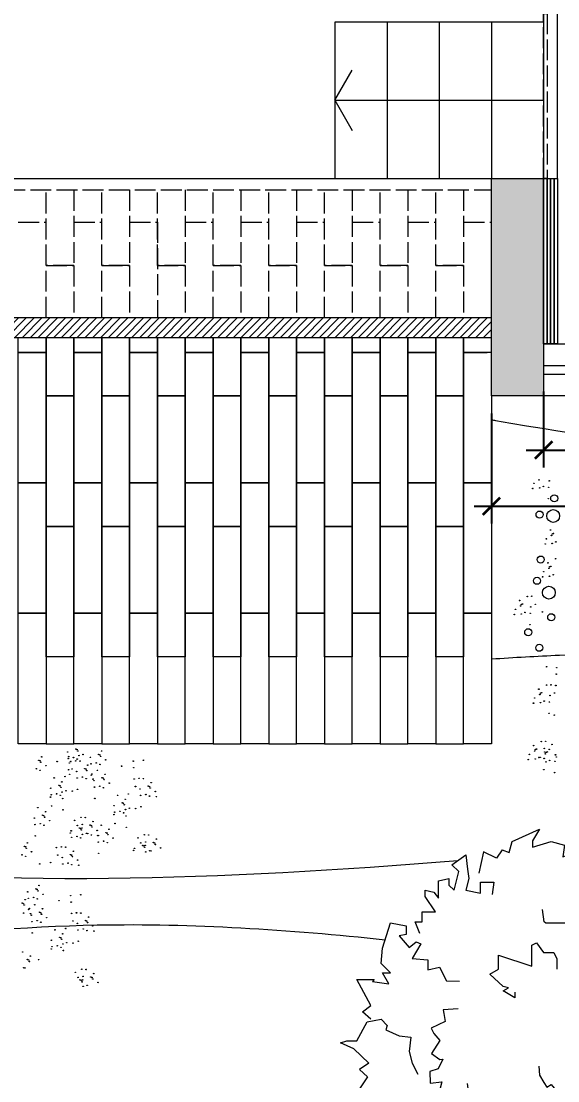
# Model space of a CAD drawing. Header units: millimetres. Extents: x 19901 to 59163, y 13732 to 30178.
# Drawn here: x 38819 to 39128, y 27366 to 27975 of the extents above; entities that cross this region are included whole.
import ezdxf

# ---------------------------------------------------------------- set-up
doc = ezdxf.new("R2010")
doc.units = ezdxf.units.MM
doc.linetypes.add('ACAD_ISO02W100', pattern=[15, 12, -3])
doc.layers.get('0').update_dxf_attribs({"lineweight": 18})
for name, color, linetype, lineweight in [('CAMPITURA', 9, 'Continuous', 13), ('Curve di livello', 6, 'Continuous', 9), ('Pavimentazione esterna', 51, 'Continuous', 15), ('PROIEZIONI', 145, 'Continuous', 13), ('QUOTE', 252, 'Continuous', 13), ('Scale', 5, 'Continuous', 18), ('Vegetazione', 53, 'Continuous', 9), ('Verde', 86, 'Continuous', 5), ('Vetro', 150, 'Continuous', 15), ('Wall', 255, 'Continuous', 20)]:
    doc.layers.add(name, color=color, linetype=linetype, lineweight=lineweight)
doc.styles.get("Standard").update_dxf_attribs({"font": 'arial.ttf'})
doc.dimstyles.new('1-1', dxfattribs={"dimtxt": 15, "dimasz": 10, "dimexe": 10, "dimexo": 10, "dimgap": 5, "dimtad": 1, "dimdec": 0, "dimtxsty": 'Standard', "dimblk": 'ARCHTICK', "dimcen": 2.5, "dimdle": 10, "dimadec": 0, "dimazin": 0, "dimtfac": 1, "dimtdec": 0, "dimtmove": 0, "dimatfit": 3, "dimldrblk": 'ARCHTICK', "dimfxl": 1, "dimarcsym": 0})

# ---------------------------------------------------------------- blocks, each defined once
blk = doc.blocks.new('_ArchTick')
at = {"color": 0, "linetype": 'ByBlock', "const_width": 0.15}
blk.add_lwpolyline([(-0.5, -0.5), (0.5, 0.5)], dxfattribs=at)
blk = doc.blocks.new('*D104')
at = {"layer": 'Defpoints', "color": 0, "transparency": 16777216}
for p in [(39089.37, 27759.51), (39439.37, 27759.51), (39439.37, 27696.1)]:
    blk.add_point(p, dxfattribs=at)
at = {"layer": 'QUOTE', "color": 0, "lineweight": -2, "transparency": 16777216}
for p, q in [((39089.37, 27749.51), (39089.37, 27686.1)), ((39439.37, 27749.51), (39439.37, 27686.1)), ((39079.37, 27696.1), (39449.37, 27696.1))]:
    blk.add_line(p, q, dxfattribs=at)
at = {"layer": 'QUOTE', "color": 0, "lineweight": -2, "transparency": 16777216, "xscale": 10, "yscale": 10, "zscale": 10, "rotation": 180}
blk.add_blockref('_ArchTick', (39089.37, 27696.1), dxfattribs=at)
at = {"layer": 'QUOTE', "color": 0, "lineweight": -2, "transparency": 16777216, "xscale": 10, "yscale": 10, "zscale": 10}
blk.add_blockref('_ArchTick', (39439.37, 27696.1), dxfattribs=at)
at = {"layer": 'QUOTE', "color": 0, "transparency": 16777216, "insert": (39264.37, 27708.76), "char_height": 15, "attachment_point": 5}
blk.add_mtext('350', dxfattribs=at)
blk = doc.blocks.new('*D105')
at = {"layer": 'Defpoints', "color": 0, "transparency": 16777216}
for p in [(39119.37, 27772.01), (39409.37, 27772.01), (39409.37, 27728.43)]:
    blk.add_point(p, dxfattribs=at)
at = {"layer": 'QUOTE', "color": 0, "lineweight": -2, "transparency": 16777216}
for p, q in [((39119.37, 27762.01), (39119.37, 27718.43)), ((39409.37, 27762.01), (39409.37, 27718.43)), ((39109.37, 27728.43), (39419.37, 27728.43))]:
    blk.add_line(p, q, dxfattribs=at)
at = {"layer": 'QUOTE', "color": 0, "lineweight": -2, "transparency": 16777216, "xscale": 10, "yscale": 10, "zscale": 10, "rotation": 180}
blk.add_blockref('_ArchTick', (39119.37, 27728.43), dxfattribs=at)
at = {"layer": 'QUOTE', "color": 0, "lineweight": -2, "transparency": 16777216, "xscale": 10, "yscale": 10, "zscale": 10}
blk.add_blockref('_ArchTick', (39409.37, 27728.43), dxfattribs=at)
at = {"layer": 'QUOTE', "color": 0, "transparency": 16777216, "insert": (39264.37, 27741.09), "char_height": 15, "attachment_point": 5}
blk.add_mtext('290', dxfattribs=at)

msp = doc.modelspace()

# ---------------------------------------------------------------- hatches: boundary and pattern name
at = {"layer": 'CAMPITURA'}
h = msp.add_hatch(color=256, dxfattribs=at)
h.dxf.hatch_style = 1
h.paths.add_polyline_path([(38689.37, 27789.51), (38669.37, 27789.51), (38669.37, 27759.51), (38719.37, 27759.51), (38719.37, 27884.51), (38689.37, 27884.51)])
h.paths.add_polyline_path([(39089.37, 27759.51), (39119.37, 27759.51), (39119.37, 27789.51), (39119.37, 27884.51), (39089.37, 27884.51)])
h.paths.add_polyline_path([(39409.37, 27789.51), (39409.37, 27759.51), (39439.37, 27759.51), (39439.37, 27927.01), (39409.37, 27927.01)])
at = {"layer": 'Vetro'}
h = msp.add_hatch(dxfattribs=at)
h.set_pattern_fill('ANSI31', color=256)
h.set_pattern_definition([(45, (14332.85, 10916.946), (-2.24506403, 2.24506403), [])])
h.paths.add_polyline_path([(39089.37, 27804.53), (38719.37, 27804.53), (38719.37, 27793.02), (39089.37, 27793.02)])

# ---------------------------------------------------------------- linework, layer by layer
at = {"layer": 'Curve di livello'}
for points, knots in [([(39089.37, 27745.81), (39090.13, 27745.67), (39281.54, 27712.15), (39478.64, 27705.51), (39665.82, 27745.41)], [1440.619799, 1440.619799, 1440.619799, 1440.619799, 1442.919983, 2017.077223, 2017.077223, 2017.077223, 2017.077223]), ([(39089.37, 27608.29), (39102.4, 27609.15), (39296.93, 27620.39), (39490.46, 27600.65), (39665.78, 27560.37), (39665.78, 27560.37), (39665.78, 27560.37), (39665.78, 27560.37), (39665.79, 27560.37), (39665.81, 27560.36), (39665.82, 27560.36)], [1437.518464, 1437.518464, 1437.518464, 1437.518464, 1476.268274, 2015.917714, 2015.917714, 2015.917714, 2015.918177, 2015.918177, 2015.918177, 2015.958032, 2015.958032, 2015.958032, 2015.958032]), ([(38609.37, 27501.73), (38629.54, 27498.25), (38781.68, 27474.96), (38935.86, 27481.62), (39070.04, 27492.37)], [952.435008, 952.435008, 952.435008, 952.435008, 1013.900228, 1415.386093, 1415.386093, 1415.386093, 1415.386093]), ([(38609.37, 27432.23), (38692.89, 27440.21), (38831.26, 27462.21), (38972.96, 27452.64), (39028.36, 27446.85)], [948.136507, 948.136507, 948.136507, 948.136507, 1199.951019, 1361.27382, 1361.27382, 1361.27382, 1361.27382])]:
    msp.add_open_spline(points, degree=3, knots=knots, dxfattribs=at)
at = {"layer": 'Pavimentazione esterna', "linetype": 'ACAD_ISO02W100'}
for p, q in [((38833.37, 27834.51), (38833.37, 27877.99)), ((38849.37, 27877.99), (38849.37, 27834.51)), ((38865.37, 27834.51), (38865.37, 27877.99)), ((38881.37, 27877.99), (38881.37, 27834.51)), ((38897.37, 27834.51), (38897.37, 27877.99)), ((38913.37, 27877.99), (38913.37, 27834.51)), ((38929.37, 27834.51), (38929.37, 27877.99)), ((38945.37, 27877.99), (38945.37, 27834.51)), ((38961.37, 27834.51), (38961.37, 27877.99)), ((38977.37, 27877.99), (38977.37, 27834.51)), ((38993.37, 27834.51), (38993.37, 27877.99)), ((39009.37, 27877.99), (39009.37, 27834.51)), ((39025.37, 27834.51), (39025.37, 27877.99)), ((39041.37, 27877.99), (39041.37, 27834.51)), ((39057.37, 27834.51), (39057.37, 27877.99)), ((39073.37, 27877.99), (39073.37, 27834.51)), ((38817.37, 27859.51), (38833.37, 27859.51)), ((38849.37, 27859.51), (38865.37, 27859.51)), ((38881.37, 27859.51), (38897.37, 27859.51)), ((38897.37, 27859.51), (38897.37, 27804.53)), ((38913.37, 27859.51), (38929.37, 27859.51)), ((38945.37, 27859.51), (38961.37, 27859.51)), ((38977.37, 27859.51), (38993.37, 27859.51)), ((39009.37, 27859.51), (39025.37, 27859.51)), ((39041.37, 27859.51), (39057.37, 27859.51)), ((39073.37, 27859.51), (39089.37, 27859.51)), ((38833.37, 27834.51), (38849.37, 27834.51)), ((38833.37, 27804.53), (38833.37, 27834.51)), ((38849.37, 27834.51), (38833.37, 27834.51)), ((38849.37, 27834.51), (38849.37, 27804.53)), ((38865.37, 27834.51), (38881.37, 27834.51)), ((38865.37, 27804.53), (38865.37, 27834.51)), ((38881.37, 27834.51), (38865.37, 27834.51)), ((38881.37, 27834.51), (38881.37, 27804.53)), ((38897.37, 27834.51), (38913.37, 27834.51)), ((38913.37, 27834.51), (38897.37, 27834.51)), ((38913.37, 27834.51), (38913.37, 27804.53)), ((38929.37, 27834.51), (38945.37, 27834.51)), ((38929.37, 27804.53), (38929.37, 27834.51)), ((38945.37, 27834.51), (38929.37, 27834.51)), ((38945.37, 27834.51), (38945.37, 27804.53)), ((38961.37, 27834.51), (38977.37, 27834.51)), ((38961.37, 27804.53), (38961.37, 27834.51)), ((38977.37, 27834.51), (38961.37, 27834.51)), ((38977.37, 27834.51), (38977.37, 27804.53)), ((38993.37, 27834.51), (39009.37, 27834.51)), ((38993.37, 27804.53), (38993.37, 27834.51)), ((39009.37, 27834.51), (38993.37, 27834.51)), ((39009.37, 27834.51), (39009.37, 27804.53)), ((39025.37, 27834.51), (39041.37, 27834.51)), ((39025.37, 27804.53), (39025.37, 27834.51)), ((39041.37, 27834.51), (39025.37, 27834.51)), ((39041.37, 27834.51), (39041.37, 27804.53)), ((39057.37, 27834.51), (39073.37, 27834.51)), ((39057.37, 27804.53), (39057.37, 27834.51)), ((39073.37, 27834.51), (39057.37, 27834.51)), ((39073.37, 27834.51), (39073.37, 27804.53))]:
    msp.add_line(p, q, dxfattribs=at)
at = {"layer": 'Pavimentazione esterna'}
for p, q in [((38833.37, 27559.51), (38849.37, 27559.51)), ((38865.37, 27559.51), (38881.37, 27559.51)), ((38897.37, 27559.51), (38913.37, 27559.51)), ((38929.37, 27559.51), (38945.37, 27559.51)), ((38961.37, 27559.51), (38977.37, 27559.51)), ((38993.37, 27559.51), (39009.37, 27559.51)), ((39025.37, 27559.51), (39041.37, 27559.51)), ((39057.37, 27559.51), (39073.37, 27559.51))]:
    msp.add_line(p, q, dxfattribs=at)
for points in [[(38833.37, 27793.02), (38833.37, 27784.51), (38817.37, 27784.51), (38817.37, 27793.02)], [(38849.37, 27793.02), (38849.37, 27759.51), (38833.37, 27759.51), (38833.37, 27793.02)], [(38865.37, 27793.02), (38865.37, 27784.51), (38849.37, 27784.51), (38849.37, 27793.02)], [(38881.37, 27793.02), (38881.37, 27759.51), (38865.37, 27759.51), (38865.37, 27793.02)], [(38897.37, 27793.02), (38897.37, 27784.51), (38881.37, 27784.51), (38881.37, 27793.02)], [(38913.37, 27793.02), (38913.37, 27759.51), (38897.37, 27759.51), (38897.37, 27793.02)], [(38929.37, 27793.02), (38929.37, 27784.51), (38913.37, 27784.51), (38913.37, 27793.02)], [(38945.37, 27793.02), (38945.37, 27759.51), (38929.37, 27759.51), (38929.37, 27793.02)], [(38961.37, 27793.02), (38961.37, 27784.51), (38945.37, 27784.51), (38945.37, 27793.02)], [(38977.37, 27793.02), (38977.37, 27759.51), (38961.37, 27759.51), (38961.37, 27793.02)], [(38993.37, 27793.02), (38993.37, 27784.51), (38977.37, 27784.51), (38977.37, 27793.02)], [(39009.37, 27793.02), (39009.37, 27759.51), (38993.37, 27759.51), (38993.37, 27793.02)], [(39025.37, 27793.02), (39025.37, 27784.51), (39009.37, 27784.51), (39009.37, 27793.02)], [(39041.37, 27793.02), (39041.37, 27759.51), (39025.37, 27759.51), (39025.37, 27793.02)], [(39057.37, 27793.02), (39057.37, 27784.51), (39041.37, 27784.51), (39041.37, 27793.02)], [(39073.37, 27793.02), (39073.37, 27759.51), (39057.37, 27759.51), (39057.37, 27793.02)], [(39089.37, 27784.51), (39073.37, 27784.51), (39073.37, 27793.02)], [(38817.37, 27784.51), (38833.37, 27784.51), (38833.37, 27709.51), (38817.37, 27709.51), (38817.37, 27784.51)], [(38849.37, 27784.51), (38865.37, 27784.51), (38865.37, 27709.51), (38849.37, 27709.51), (38849.37, 27784.51)], [(38881.37, 27784.51), (38897.37, 27784.51), (38897.37, 27709.51), (38881.37, 27709.51), (38881.37, 27784.51)], [(38913.37, 27784.51), (38929.37, 27784.51), (38929.37, 27709.51), (38913.37, 27709.51), (38913.37, 27784.51)], [(38945.37, 27784.51), (38961.37, 27784.51), (38961.37, 27709.51), (38945.37, 27709.51), (38945.37, 27784.51)], [(38977.37, 27784.51), (38993.37, 27784.51), (38993.37, 27709.51), (38977.37, 27709.51), (38977.37, 27784.51)], [(39009.37, 27784.51), (39025.37, 27784.51), (39025.37, 27709.51), (39009.37, 27709.51), (39009.37, 27784.51)], [(39041.37, 27784.51), (39057.37, 27784.51), (39057.37, 27709.51), (39041.37, 27709.51), (39041.37, 27784.51)], [(39073.37, 27784.51), (39086.87, 27784.51)], [(39089.37, 27759.51), (39089.37, 27709.51), (39073.37, 27709.51), (39073.37, 27784.51)], [(38833.37, 27759.51), (38849.37, 27759.51), (38849.37, 27684.51), (38833.37, 27684.51), (38833.37, 27759.51)], [(38865.37, 27759.51), (38881.37, 27759.51), (38881.37, 27684.51), (38865.37, 27684.51), (38865.37, 27759.51)], [(38897.37, 27759.51), (38913.37, 27759.51), (38913.37, 27684.51), (38897.37, 27684.51), (38897.37, 27759.51)], [(38929.37, 27759.51), (38945.37, 27759.51), (38945.37, 27684.51), (38929.37, 27684.51), (38929.37, 27759.51)], [(38961.37, 27759.51), (38977.37, 27759.51), (38977.37, 27684.51), (38961.37, 27684.51), (38961.37, 27759.51)], [(38993.37, 27759.51), (39009.37, 27759.51), (39009.37, 27684.51), (38993.37, 27684.51), (38993.37, 27759.51)], [(39025.37, 27759.51), (39041.37, 27759.51), (39041.37, 27684.51), (39025.37, 27684.51), (39025.37, 27759.51)], [(39057.37, 27759.51), (39073.37, 27759.51), (39073.37, 27684.51), (39057.37, 27684.51), (39057.37, 27759.51)], [(38817.37, 27709.51), (38833.37, 27709.51), (38833.37, 27634.51), (38817.37, 27634.51), (38817.37, 27709.51)], [(38849.37, 27709.51), (38865.37, 27709.51), (38865.37, 27634.51), (38849.37, 27634.51), (38849.37, 27709.51)], [(38881.37, 27709.51), (38897.37, 27709.51), (38897.37, 27634.51), (38881.37, 27634.51), (38881.37, 27709.51)], [(38913.37, 27709.51), (38929.37, 27709.51), (38929.37, 27634.51), (38913.37, 27634.51), (38913.37, 27709.51)], [(38945.37, 27709.51), (38961.37, 27709.51), (38961.37, 27634.51), (38945.37, 27634.51), (38945.37, 27709.51)], [(38977.37, 27709.51), (38993.37, 27709.51), (38993.37, 27634.51), (38977.37, 27634.51), (38977.37, 27709.51)], [(39009.37, 27709.51), (39025.37, 27709.51), (39025.37, 27634.51), (39009.37, 27634.51), (39009.37, 27709.51)], [(39041.37, 27709.51), (39057.37, 27709.51), (39057.37, 27634.51), (39041.37, 27634.51), (39041.37, 27709.51)], [(39073.37, 27709.51), (39089.37, 27709.51), (39089.37, 27634.51), (39073.37, 27634.51), (39073.37, 27709.51)], [(38833.37, 27684.51), (38849.37, 27684.51), (38849.37, 27609.51), (38833.37, 27609.51), (38833.37, 27684.51)], [(38865.37, 27684.51), (38881.37, 27684.51), (38881.37, 27609.51), (38865.37, 27609.51), (38865.37, 27684.51)], [(38897.37, 27684.51), (38913.37, 27684.51), (38913.37, 27609.51), (38897.37, 27609.51), (38897.37, 27684.51)], [(38929.37, 27684.51), (38945.37, 27684.51), (38945.37, 27609.51), (38929.37, 27609.51), (38929.37, 27684.51)], [(38961.37, 27684.51), (38977.37, 27684.51), (38977.37, 27609.51), (38961.37, 27609.51), (38961.37, 27684.51)], [(38993.37, 27684.51), (39009.37, 27684.51), (39009.37, 27609.51), (38993.37, 27609.51), (38993.37, 27684.51)], [(39025.37, 27684.51), (39041.37, 27684.51), (39041.37, 27609.51), (39025.37, 27609.51), (39025.37, 27684.51)], [(39057.37, 27684.51), (39073.37, 27684.51), (39073.37, 27609.51), (39057.37, 27609.51), (39057.37, 27684.51)], [(38817.37, 27634.51), (38833.37, 27634.51), (38833.37, 27559.51), (38817.37, 27559.51), (38817.37, 27634.51)], [(38849.37, 27634.51), (38865.37, 27634.51), (38865.37, 27559.51), (38849.37, 27559.51), (38849.37, 27634.51)], [(38881.37, 27634.51), (38897.37, 27634.51), (38897.37, 27559.51), (38881.37, 27559.51), (38881.37, 27634.51)], [(38913.37, 27634.51), (38929.37, 27634.51), (38929.37, 27559.51), (38913.37, 27559.51), (38913.37, 27634.51)], [(38945.37, 27634.51), (38961.37, 27634.51), (38961.37, 27559.51), (38945.37, 27559.51), (38945.37, 27634.51)], [(38977.37, 27634.51), (38993.37, 27634.51), (38993.37, 27559.51), (38977.37, 27559.51), (38977.37, 27634.51)], [(39009.37, 27634.51), (39025.37, 27634.51), (39025.37, 27559.51), (39009.37, 27559.51), (39009.37, 27634.51)], [(39041.37, 27634.51), (39057.37, 27634.51), (39057.37, 27559.51), (39041.37, 27559.51), (39041.37, 27634.51)], [(39073.37, 27634.51), (39089.37, 27634.51), (39089.37, 27559.51), (39073.37, 27559.51), (39073.37, 27634.51)]]:
    msp.add_lwpolyline(points, dxfattribs=at)
at = {"layer": 'PROIEZIONI'}
for p, q in [((38999.37, 27929.51), (39009.26, 27946.89)), ((38999.37, 27929.51), (39009.26, 27912.13)), ((38999.37, 27929.51), (39119.37, 27929.51)), ((39119.37, 27789.51), (39409.37, 27789.51)), ((39409.37, 27759.51), (39119.37, 27759.51))]:
    msp.add_line(p, q, dxfattribs=at)
for points in [[(39127.37, 27884.51), (39127.37, 28264.51), (39119.37, 28264.51)], [(39119.37, 27789.51), (39119.37, 27884.51), (39121.37, 27884.51), (39121.37, 27789.51), (39119.37, 27789.51)], [(39121.37, 27789.51), (39121.37, 27884.51), (39123.37, 27884.51), (39123.37, 27789.51), (39121.37, 27789.51)], [(39123.37, 27789.51), (39123.37, 27884.51), (39125.37, 27884.51), (39125.37, 27789.51), (39123.37, 27789.51)], [(39125.37, 27789.51), (39125.37, 27884.51), (39127.37, 27884.51), (39127.37, 27789.51), (39125.37, 27789.51)]]:
    msp.add_lwpolyline(points, dxfattribs=at)
at = {"layer": 'PROIEZIONI', "linetype": 'ACAD_ISO02W100'}
msp.add_lwpolyline([(39119.37, 27884.51), (39119.37, 27979.51), (39121.37, 27979.51), (39121.37, 27884.51), (39119.37, 27884.51)], dxfattribs=at)
at = {"layer": 'Scale'}
for p, q in [((39119.37, 27974.51), (38999.37, 27974.51)), ((38999.37, 27974.51), (38999.37, 27884.51)), ((39029.37, 27974.51), (39029.37, 27884.51)), ((39059.37, 27974.51), (39059.37, 27884.51)), ((39089.37, 27974.51), (39089.37, 27884.51))]:
    msp.add_line(p, q, dxfattribs=at)
at = {"layer": 'Vegetazione'}
for centre, radius in [((39125.45, 27700.62), 2.02), ((39117.03, 27691.31), 2.02), ((39124.88, 27690.49), 3.67), ((39117.7, 27665.43), 2.02), ((39115.57, 27653.21), 2.02), ((39122.38, 27646.4), 3.67), ((39123.73, 27632.28), 2.02), ((39110.52, 27623.65), 2.02), ((39116.88, 27614.7), 2.02)]:
    msp.add_circle(centre, radius, dxfattribs=at)
at = {"layer": 'Verde'}
for points in [[(39095.57, 27498.47), (39099.52, 27497.06), (39101.31, 27503.3), (39116.99, 27510.36), (39112.96, 27503.71), (39112.96, 27499.97), (39123.71, 27503.3), (39131.33, 27501.22), (39130.43, 27494.57), (39142.97, 27499.14), (39148.8, 27499.97), (39146.56, 27492.49), (39154.62, 27490.41), (39151.49, 27482.1), (39136.25, 27482.1), (39132.22, 27474.62), (39139.84, 27469.63), (39149.69, 27468.8), (39134.01, 27456.33), (39120.58, 27456.33), (39119.68, 27457.16), (39118.78, 27464.23)], [(39095.57, 27498.47), (39092.25, 27493.72), (39084.73, 27497.4), (39082.1, 27485.15)], [(39048.22, 27450.39), (39045.53, 27457.04), (39049.56, 27457.04), (39049.56, 27462.86), (39057.18, 27462.86), (39051.35, 27471.59), (39051.35, 27475.33), (39056.28, 27474.08), (39058.97, 27470.76), (39058.97, 27480.73), (39064.79, 27481.98), (39064.79, 27478.24), (39067.93, 27475.33), (39070.62, 27486.13), (39066.59, 27489.88), (39074.65, 27495.69), (39075.55, 27487.38), (39076.44, 27481.98), (39074.65, 27475.33), (39083.16, 27473.66), (39083.16, 27479.9), (39090.78, 27479.9), (39089.88, 27472.83)], [(39020.12, 27401.18), (39015.2, 27405.34), (39020.12, 27409.08), (39012.06, 27424.04), (39021.92, 27424.04), (39021.02, 27422.8), (39030.43, 27421.55), (39026.84, 27427.79), (39031.32, 27427.79), (39025.95, 27433.19), (39026.84, 27441.92), (39031.32, 27456.47), (39040.28, 27454.8), (39040.28, 27449.82), (39036.25, 27448.98), (39042.07, 27442.33), (39046.11, 27445.66), (39048.79, 27444.41), (39043.87, 27436.1), (39052.82, 27435.27), (39052.82, 27429.45), (39059.54, 27431.11), (39063.58, 27423.21), (39070.94, 27422.92)], [(39102.81, 27416.68), (39102.81, 27413.36), (39096.09, 27417.51), (39099.23, 27419.18), (39096.09, 27420.01), (39088.48, 27427.07), (39093.41, 27429.98), (39093.41, 27437.88), (39112.67, 27431.65), (39112.67, 27443.7), (39115.36, 27444.95), (39119.39, 27439.54), (39125.21, 27439.54), (39127, 27435.8), (39127, 27429.98)], [(39070.22, 27407.03), (39061.68, 27406.45), (39062.03, 27404.4), (39062.78, 27399.89), (39054.79, 27396.03), (39056.23, 27392.9), (39059.63, 27388.83), (39054.98, 27381.31), (39059.64, 27377.87), (39061.41, 27378.17), (39058.69, 27372.66), (39053.97, 27371.03), (39054.18, 27364.32), (39060.88, 27365.02), (39059.79, 27360.62), (39068.8, 27358.33), (39070.57, 27358.63), (39076.04, 27361.23), (39075.56, 27364.1)], [(39018.91, 27375.8), (39010.27, 27384.14), (39002.65, 27387.47), (39006.24, 27388.71), (39012.06, 27388.71), (39017.88, 27399.52), (39025.95, 27401.18), (39029.53, 27397.44), (39028.63, 27394.95), (39036.25, 27391.62), (39042.97, 27390.79), (39042.07, 27382.48), (39043.87, 27375.83), (39047, 27369.59)], [(39116.71, 27374.11), (39116.94, 27368.99), (39119.52, 27364.8), (39121.16, 27362.13), (39123.64, 27363.65), (39127.4, 27359.13), (39131.17, 27359.35), (39138.61, 27363.92), (39135.18, 27357.6), (39138.69, 27347.14), (39144.71, 27350.85), (39146.37, 27356.08), (39148.27, 27365.67), (39152.39, 27359.78), (39154.28, 27364.63), (39158.07, 27375.91), (39157.37, 27375.48), (39152.31, 27381.31), (39155.86, 27388.23), (39153.27, 27387.68), (39148.31, 27384.63), (39144.9, 27386.21), (39141.14, 27390.73), (39140.2, 27392.26)], [(39018.91, 27375.8), (39013.61, 27372.13), (39018.16, 27367.94), (39008.72, 27353.81), (39018.53, 27352.87), (39017.75, 27354.2), (39027.24, 27354.55), (39023.08, 27348.68), (39027.54, 27348.25), (39021.67, 27343.39), (39021.73, 27334.61), (39024.81, 27319.7), (39033.89, 27320.51), (39034.36, 27325.47), (39030.43, 27326.68), (39036.86, 27332.75), (39040.55, 27329.06), (39043.35, 27330.04), (39039.23, 27338.79), (39048.23, 27338.76), (39048.78, 27344.56), (39055.31, 27342.26), (39060.08, 27349.74), (39067.71, 27349.32)]]:
    msp.add_lwpolyline(points, dxfattribs=at)
for centre in [(39113.11, 27706.3), (39113.78, 27709.26), (39116.73, 27711.24), (39117.11, 27706.62), (39119.22, 27707.49), (39122.26, 27706.97), (39122.57, 27710.7), (39122.06, 27700.47), (39123.33, 27682.43), (39120.96, 27677.34), (39123.91, 27679.32), (39124.38, 27680.15), (39125.02, 27680.43), (39126.4, 27675.57), (39120.28, 27674.37), (39124.28, 27674.7), (39121.81, 27663.56), (39126.25, 27665.88), (39119.44, 27658.47), (39122.39, 27660.44), (39122.86, 27661.28), (39123.5, 27661.56), (39124.88, 27656.69), (39118.76, 27655.5), (39122.76, 27655.82), (39105.56, 27641.89), (39106.13, 27638.77), (39106.61, 27639.61), (39107.25, 27639.89), (39110, 27644.2), (39112.5, 27644.36), (39114.58, 27639.66), (39102.51, 27633.83), (39103.19, 27636.8), (39106.51, 27634.15), (39108.62, 27635.02), (39111.67, 27634.51), (39111.98, 27638.23), (39118.67, 27635.34), (39111.46, 27628.01), (39121.07, 27603.79), (39126.91, 27603.25), (39126.6, 27599.52), (39116.61, 27590.91), (39121.04, 27593.23), (39123.55, 27593.38), (39126.39, 27593.02), (39114.24, 27585.82), (39117.18, 27587.79), (39117.66, 27588.63), (39118.3, 27588.91), (39119.67, 27584.04), (39122.71, 27583.53), (39123.02, 27587.25), (39125.63, 27588.68), (39113.56, 27582.85), (39117.56, 27583.17), (39122.51, 27577.03), (39125.52, 27575.98), (39118.02, 27560.78), (39120.53, 27560.93), (39124.2, 27559.12), (38845.81, 27554.78), (38850.53, 27556.44), (38851.17, 27556.16), (38851.65, 27555.32), (38854.6, 27553.34), (38863.59, 27553.36), (38864.23, 27553.09), (38865.28, 27555.36), (39111.22, 27553.37), (39113.59, 27558.46), (39114.16, 27555.35), (39114.64, 27556.18), (39115.28, 27556.46), (39119.77, 27556.81), (39120, 27554.8), (39120.34, 27553.69), (39120.81, 27554.53), (39121.45, 27554.81), (39122.61, 27556.23), (39126.18, 27553.15), (38829.21, 27550), (38829.84, 27549.72), (38830.32, 27548.88), (38830.89, 27551.99), (38833.27, 27546.9), (38839.76, 27549.28), (38846.12, 27551.05), (38846.45, 27552.16), (38846.76, 27548.44), (38847.58, 27549.32), (38849.16, 27551.57), (38850.42, 27549.67), (38851.27, 27550.7), (38852.29, 27552.71), (38852.93, 27549.52), (38857.37, 27547.2), (38858.87, 27551.71), (38859.18, 27547.98), (38862.22, 27548.5), (38864.33, 27547.63), (38864.71, 27552.25), (38867.66, 27550.27), (38883.5, 27549.5), (38889.34, 27550.04), (39110.54, 27550.4), (39114.54, 27550.72), (39116.65, 27551.6), (39117.39, 27551.72), (39119.69, 27551.08), (39120.71, 27549.07), (39122.83, 27549.94), (39125.87, 27549.43), (39126.7, 27551.92), (38827.83, 27545.13), (38829.95, 27544.26), (38846.32, 27544.55), (38846.96, 27541.94), (38848.35, 27544.97), (38850.95, 27543.55), (38855.68, 27545.21), (38856.32, 27544.93), (38856.79, 27544.09), (38859.38, 27541.48), (38859.74, 27542.11), (38862.89, 27544.26), (38867.32, 27541.95), (38876.8, 27546.61), (38883.81, 27545.77), (39119.49, 27544.58), (39125.67, 27542.93), (38838.03, 27539.9), (38840.77, 27535.59), (38841.41, 27535.31), (38842.46, 27537.58), (38844.26, 27540.66), (38851.26, 27539.82), (38854.3, 27540.34), (38856.42, 27539.47), (38860.42, 27539.15), (38860.91, 27538.29), (38864.26, 27535.08), (38865.63, 27539.95), (38866.27, 27539.67), (38866.75, 27538.83), (38869.69, 27536.86), (38884.01, 27539.27), (38884.78, 27534.93), (38886.85, 27539.62), (38889.36, 27539.47), (38892.1, 27535.16), (38892.74, 27534.88), (38893.79, 27537.16), (38835.92, 27528.85), (38836.05, 27533.93), (38836.36, 27530.2), (38839.4, 27530.72), (38841.52, 27529.85), (38841.89, 27534.47), (38842.61, 27531.73), (38844.84, 27532.49), (38848.46, 27532.28), (38851.46, 27533.32), (38861.22, 27534.57), (38866.37, 27534.21), (38874.46, 27529.85), (38880.68, 27530.61), (38887.38, 27533.5), (38887.69, 27529.78), (38890.73, 27530.29), (38892.85, 27529.42), (38893.22, 27534.04), (38896.17, 27532.07), (38896.84, 27529.1), (38828.66, 27522.73), (38836.56, 27523.7), (38842.93, 27528.01), (38861.42, 27528.07), (38872.48, 27523.88), (38877.2, 27525.54), (38877.84, 27525.26), (38878.32, 27524.42), (38878.89, 27527.54), (38887.89, 27523.28), (38826.67, 27516.75), (38831.4, 27518.41), (38832.04, 27518.13), (38832.52, 27517.3), (38833.09, 27520.41), (38843.13, 27521.51), (38853.44, 27517.22), (38855.95, 27517.07), (38872.35, 27518.8), (38872.79, 27520.16), (38875.83, 27520.67), (38877.94, 27519.8), (38879.04, 27521.69), (38879.35, 27517.96), (38881.26, 27522.45), (38884.88, 27522.23), (38826.98, 27513.03), (38830.03, 27513.55), (38832.14, 27512.68), (38835.46, 27515.32), (38849.78, 27515.42), (38851.37, 27512.52), (38852.52, 27511.1), (38853.16, 27510.83), (38853.97, 27511.1), (38854.21, 27513.1), (38858.7, 27512.76), (38859.34, 27512.48), (38859.81, 27511.64), (38860.38, 27514.75), (38865.08, 27512.68), (38869.51, 27510.36), (38872.99, 27513.66), (38879.55, 27511.46), (38827.19, 27506.53), (38847.28, 27508.21), (38847.8, 27509.44), (38848.11, 27505.72), (38851.15, 27506.24), (38853.26, 27505.37), (38853.64, 27509.99), (38854.28, 27507.37), (38856.59, 27508.01), (38857.32, 27507.89), (38859.44, 27507.02), (38862.76, 27509.66), (38863.1, 27506.71), (38863.44, 27506.7), (38867.83, 27508.37), (38868.47, 27508.09), (38868.94, 27507.25), (38871.89, 27505.27), (38886.2, 27505.37), (38889.87, 27507.18), (38892.38, 27507.02), (38896.81, 27504.71), (38820.95, 27500.52), (38821.59, 27500.24), (38822.06, 27499.4), (38822.64, 27502.51), (38839.33, 27499.84), (38842.17, 27500.19), (38844.68, 27500.04), (38863.41, 27502.98), (38866.45, 27503.5), (38868.57, 27502.63), (38883.7, 27498.17), (38884.22, 27499.4), (38887.8, 27502.48), (38888.95, 27501.06), (38889.59, 27500.78), (38890.07, 27499.94), (38890.4, 27501.05), (38890.64, 27503.05), (38895.12, 27502.71), (38895.76, 27502.43), (38896.24, 27501.59), (38899.19, 27499.62), (38819.58, 27495.65), (38821.69, 27494.78), (38825.01, 27497.42), (38840.09, 27495.49), (38842.7, 27494.07), (38847.42, 27495.73), (38848.06, 27495.45), (38848.54, 27494.61), (38849.11, 27497.72), (38851.48, 27492.63), (38863.61, 27496.48), (38890.71, 27497.33), (38893.01, 27497.96), (38893.75, 27497.84), (38829.77, 27490.42), (38836, 27491.18), (38843.01, 27490.34), (38846.05, 27490.86), (38848.16, 27489.99), (38852.16, 27489.67), (38822.88, 27474.37), (38827.6, 27476.03), (38828.24, 27475.75), (38828.72, 27474.91), (38829.29, 27478.03), (38819.69, 27467.87), (38821.38, 27469.87), (38823.19, 27470.65), (38826.23, 27471.16), (38828.34, 27470.29), (38831.67, 27472.94), (38840.81, 27469.28), (38847.51, 27472.16), (38847.82, 27468.44), (38853.35, 27472.7), (38820.33, 27467.59), (38820.43, 27462.13), (38820.8, 27466.76), (38823.39, 27464.15), (38823.75, 27464.78), (38824.43, 27461.81), (38826.9, 27466.93), (38829.64, 27462.62), (38830.28, 27462.34), (38831.33, 27464.61), (38848.02, 27461.94), (38850.86, 27462.29), (38853.37, 27462.14), (38824.92, 27460.96), (38825.23, 27457.23), (38828.27, 27457.75), (38830.38, 27456.88), (38830.76, 27461.5), (38833.71, 27459.52), (38848.79, 27457.59), (38851.39, 27456.17), (38856.11, 27457.82), (38856.75, 27457.55), (38857.23, 27456.71), (38857.8, 27459.82), (38825.43, 27450.73), (38838.47, 27452.52), (38842.9, 27450.2), (38844.7, 27453.28), (38851.7, 27452.44), (38854.74, 27452.96), (38856.86, 27452.09), (38860.18, 27454.73), (38860.86, 27451.77), (38836.49, 27446.55), (38839.84, 27443.34), (38841.21, 27448.2), (38841.85, 27447.93), (38842.33, 27447.09), (38843.05, 27444.35), (38845.27, 27445.11), (38848.89, 27444.89), (38851.9, 27445.94), (38819.96, 27439.74), (38824.4, 27437.42), (38836.36, 27441.47), (38836.8, 27442.82), (38841.95, 27442.47), (38843.36, 27440.63), (38822.71, 27435.42), (38823.35, 27435.14), (38823.82, 27434.31), (38829.09, 27435.35), (38820.6, 27430.68), (38821.33, 27430.56), (38850.22, 27428.04), (38851.81, 27425.14), (38853.88, 27429.84), (38854.65, 27425.72), (38856.39, 27429.69), (38859.13, 27425.38), (38859.77, 27425.1), (38860.82, 27427.37), (38852.96, 27423.72), (38853.6, 27423.44), (38854.08, 27422.61), (38854.41, 27423.72), (38854.72, 27419.99), (38857.02, 27420.63), (38860.25, 27424.26), (38863.2, 27422.28)]:
    msp.add_circle(centre, 0.158, dxfattribs=at)
at = {"layer": 'Vetro'}
for p, q in [((38719.37, 27884.51), (39089.37, 27884.51)), ((38719.37, 27804.53), (39089.37, 27804.53)), ((39089.37, 27793.02), (38719.37, 27793.02)), ((39119.37, 27777.01), (39409.37, 27777.01)), ((39119.37, 27777.01), (39119.37, 27772.01)), ((39119.37, 27772.01), (39409.37, 27772.01))]:
    msp.add_line(p, q, dxfattribs=at)
at = {"layer": 'Vetro', "linetype": 'ACAD_ISO02W100'}
for p, q in [((39089.37, 27877.99), (39089.37, 27884.51)), ((38719.37, 27877.99), (39089.37, 27877.99))]:
    msp.add_line(p, q, dxfattribs=at)
at = {"layer": 'Wall'}
for p, q in [((39119.37, 28264.51), (39119.37, 27884.51)), ((39089.37, 27759.51), (39089.37, 27884.51)), ((39089.37, 27884.51), (39119.37, 27884.51)), ((39119.37, 27884.51), (39119.37, 27789.51)), ((39119.37, 27789.51), (39119.37, 27759.51)), ((39119.37, 27759.51), (39089.37, 27759.51))]:
    msp.add_line(p, q, dxfattribs=at)

# ---------------------------------------------------------------- dimensions: what is measured, and where the dimension line sits
at = {"layer": 'QUOTE'}
for base, p1, p2, picture, middle in [((39409.37, 27728.43), (39119.37, 27772.01), (39409.37, 27772.01), '*D105', (39264.37, 27741.09)), ((39439.37, 27696.1), (39089.37, 27759.51), (39439.37, 27759.51), '*D104', (39264.37, 27708.76))]:
    dim = msp.add_linear_dim(base=base, p1=p1, p2=p2, dimstyle='1-1', dxfattribs=at)
    dim.commit()
    dim.dimension.update_dxf_attribs({"geometry": picture, "text_midpoint": middle})

doc.saveas('drawing.dxf')
